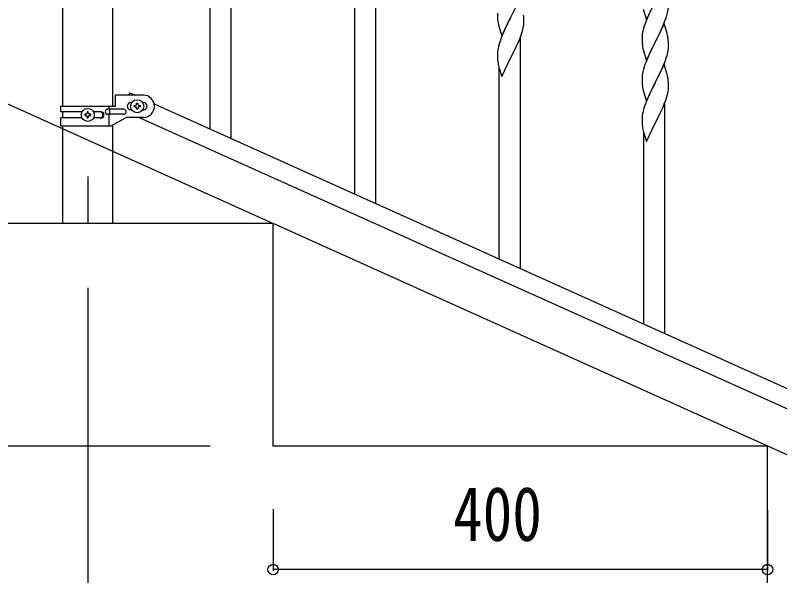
# Model space of a CAD drawing. Units: millimetres, scale not verified. Extents: x -4143 to 4140, y -2900 to 2898.
# Drawn here: x 746 to 1365, y -1877 to -1424 of the extents above; entities that cross this region are included whole.
import ezdxf
from ezdxf.enums import TextEntityAlignment as Align

# ---------------------------------------------------------------- set-up
doc = ezdxf.new("R2010")
doc.units = ezdxf.units.MM
doc.header["$LTSCALE"] = 10
for name, color, linetype in [('0-2_YKK_12', 2, 'Continuous'), ('0-3_YKK_A1', 4, 'Continuous'), ('0-4_YKK_D', 6, 'Continuous')]:
    doc.layers.add(name, color=color, linetype=linetype)
doc.styles.add('ＭＳ ゴシック', font='')
doc.styles.get('ＭＳ ゴシック').set_extended_font_data('MS Gothic')

msp = doc.modelspace()

# ---------------------------------------------------------------- linework, layer by layer
at = {"layer": '0-2_YKK_12'}
msp.add_line((804.89, -1554.38), (804.89, -1592.5), dxfattribs=at)
at = {"layer": '0-3_YKK_A1'}
for p, q in [((784.64, -1497.48), (784.64, -862.5)), ((825.14, -1497.48), (825.14, -862.5)), ((920.89, -1523.46), (920.89, -1336.82)), ((903.89, -1515.81), (903.89, -1361.57)), ((1037.89, -1576.12), (1037.89, -1389.48)), ((1020.89, -1568.47), (1020.89, -1414.22)), ((1154.89, -1628.78), (1154.89, -1442.13)), ((1274.39, -1453), (1274.6, -1451.67)), ((1147.06, -1458.6), (1146.9, -1458.93)), ((1137.89, -1621.12), (1137.89, -1466.88)), ((827.39, -1497.48), (827.39, -1488.48)), ((849.89, -1488.48), (827.39, -1488.48)), ((838.85, -1486.54), (837.97, -1488.48)), ((838.85, -1486.54), (843.16, -1488.48)), ((839.89, -1494.48), (840.52, -1494.48)), ((849.26, -1494.48), (849.89, -1494.48)), ((858.66, -1495.46), (1563.16, -1812.52)), ((1271.89, -1681.43), (1271.89, -1494.79)), ((782.89, -1497.48), (782.89, -1501.98)), ((782.89, -1497.48), (827.39, -1497.48)), ((800.21, -1501.98), (782.89, -1501.98)), ((784.64, -1506.98), (784.64, -1501.98)), ((815.48, -1501.98), (809.56, -1501.98)), ((834.09, -1499.98), (821.01, -1499.98)), ((821.86, -1497.48), (821.86, -1499.98)), ((822.41, -1499.98), (822.41, -1503.98)), ((839.89, -1500.48), (840.52, -1500.48)), ((843.45, -1497.96), (842.49, -1497.96)), ((846.33, -1497), (847.29, -1497)), ((849.26, -1500.48), (849.89, -1500.48)), ((782.89, -1506.98), (782.89, -1513.48)), ((800.22, -1506.98), (782.89, -1506.98)), ((803.45, -1504.01), (802.49, -1504.01)), ((806.33, -1504.97), (807.29, -1504.97)), ((815.48, -1506.98), (809.56, -1506.98)), ((834.09, -1503.98), (821.01, -1503.98)), ((821.86, -1503.98), (821.86, -1513.48)), ((823.76, -1513.48), (835.89, -1506.48)), ((849.89, -1506.48), (835.89, -1506.48)), ((846.61, -1506.48), (1551.12, -1823.55)), ((782.89, -1513.48), (823.76, -1513.48)), ((784.64, -1592.5), (784.64, -1513.48)), ((825.14, -1592.5), (825.14, -1512.69)), ((1264.06, -1511.26), (1263.9, -1511.59)), ((1254.89, -1673.78), (1254.89, -1519.53)), ((825.14, -1592.5), (784.64, -1592.5))]:
    msp.add_line(p, q, dxfattribs=at)
for points in [[(1254.32, -1418.91), (1254.57, -1419.86), (1256.84, -1427.51), (1264.06, -1412.65), (1264.23, -1412.32), (1265.95, -1408.93), (1267.45, -1405.88), (1268.34, -1404.01), (1269.89, -1400.59), (1270.33, -1399.59), (1271.37, -1397.06), (1272.5, -1394.02), (1273.17, -1392.03)], [(1271.29, -1397.79), (1264.06, -1412.65), (1263.54, -1413.67), (1260.9, -1418.96), (1259.79, -1421.29), (1258.67, -1423.71), (1256.96, -1427.73), (1256.17, -1429.76), (1255.45, -1431.77), (1254.66, -1434.25), (1254.14, -1436.18), (1253.83, -1437.57), (1253.59, -1438.93), (1253.43, -1440.22), (1253.37, -1441.05), (1253.34, -1441.85), (1253.36, -1443.71), (1253.39, -1444.72), (1253.44, -1445.66), (1253.52, -1446.83)], [(1154.29, -1410.87), (1147.06, -1425.73), (1146.9, -1426.06), (1144.55, -1430.72), (1142.79, -1434.37), (1142.34, -1435.33), (1141.23, -1437.79), (1139.96, -1440.81), (1139.17, -1442.84), (1138.45, -1444.86), (1137.66, -1447.34), (1137.14, -1449.26), (1136.83, -1450.66), (1136.59, -1452.01), (1136.43, -1453.31), (1136.37, -1454.14), (1136.34, -1454.94), (1136.36, -1456.8), (1136.39, -1457.81), (1136.44, -1458.75), (1136.54, -1460.19), (1136.69, -1461.5)], [(1254.06, -1450.6), (1254.32, -1451.77), (1254.57, -1452.73), (1256.84, -1460.38), (1264.06, -1445.52), (1264.23, -1445.19), (1268.34, -1436.88), (1269.68, -1433.95), (1270.75, -1431.45), (1272.14, -1427.9), (1272.85, -1425.89), (1273.47, -1423.91), (1273.99, -1421.99), (1274.3, -1420.59), (1274.54, -1419.24), (1274.7, -1417.94), (1274.76, -1417.11), (1274.78, -1416.31), (1274.78, -1415.17), (1274.73, -1413.44), (1274.67, -1412.2), (1274.56, -1410.78)], [(1136.34, -1422.07), (1136.36, -1423.93), (1136.39, -1424.94), (1136.44, -1425.88), (1136.54, -1427.32), (1136.69, -1428.63), (1136.83, -1429.62), (1137.01, -1430.58), (1137.11, -1431.05), (1137.32, -1431.99), (1137.57, -1432.94), (1139.84, -1440.59), (1147.06, -1425.73), (1147.23, -1425.4), (1149.16, -1421.6)], [(1157.76, -1430.2), (1157.78, -1429.4), (1157.78, -1428.25), (1157.73, -1426.52), (1157.67, -1425.28), (1157.56, -1423.87)], [(1156.87, -1435.55), (1157.2, -1434.13), (1157.47, -1432.77), (1157.66, -1431.45)], [(1271.29, -1430.66), (1264.06, -1445.52), (1263.72, -1446.19), (1261.11, -1451.38), (1260.01, -1453.68), (1259.34, -1455.12), (1258.23, -1457.58), (1256.56, -1461.61), (1255.99, -1463.13)], [(1274.02, -1440.2), (1273.8, -1439.26), (1273.55, -1438.31), (1271.29, -1430.66)], [(1137.06, -1463.68), (1137.32, -1464.86), (1137.57, -1465.81), (1139.84, -1473.46), (1147.06, -1458.6), (1147.23, -1458.27), (1148.95, -1454.88), (1150.45, -1451.83), (1151.34, -1449.96), (1152.89, -1446.54), (1153.33, -1445.54), (1154.37, -1443.01), (1155.5, -1439.98), (1156.17, -1437.98)], [(1274.78, -1449.18), (1274.78, -1448.04), (1274.73, -1446.31), (1274.67, -1445.07), (1274.56, -1443.65)], [(1253.39, -1473.51), (1253.35, -1474.33), (1253.34, -1474.72), (1253.36, -1476.58), (1253.39, -1477.59), (1253.44, -1478.53), (1253.54, -1479.97), (1253.69, -1481.29), (1253.83, -1482.28), (1254.01, -1483.23), (1254.11, -1483.7), (1254.32, -1484.64), (1254.57, -1485.6), (1256.84, -1493.25), (1264.06, -1478.38), (1264.23, -1478.05), (1266.16, -1474.25), (1267.67, -1471.15), (1268.34, -1469.74), (1269.68, -1466.82), (1270.54, -1464.82), (1271.76, -1461.78), (1272.5, -1459.76), (1273.01, -1458.26), (1273.61, -1456.3), (1273.99, -1454.86)], [(1271.29, -1463.53), (1264.06, -1478.38), (1263.9, -1478.71), (1261.55, -1483.37), (1259.79, -1487.02), (1259.34, -1487.99), (1258.23, -1490.45), (1256.96, -1493.47), (1256.17, -1495.5), (1255.45, -1497.51), (1254.66, -1499.99), (1254.14, -1501.92), (1253.83, -1503.32), (1253.59, -1504.67), (1253.43, -1505.96), (1253.37, -1506.79), (1253.34, -1507.59), (1253.36, -1509.45), (1253.39, -1510.46), (1253.44, -1511.4), (1253.54, -1512.85), (1253.69, -1514.16)], [(1274.02, -1473.07), (1273.68, -1471.65), (1273.49, -1470.93), (1271.29, -1463.53)], [(1254.96, -1466.14), (1254.52, -1467.61), (1254.03, -1469.52), (1253.74, -1470.9), (1253.52, -1472.24)], [(1274.76, -1482.85), (1274.78, -1482.05), (1274.78, -1480.91), (1274.73, -1479.18), (1274.67, -1477.94), (1274.56, -1476.52)], [(1273.87, -1488.2), (1274.2, -1486.79), (1274.47, -1485.42), (1274.66, -1484.11)], [(844.41, -1496.04), (844.41, -1495.08), (845.37, -1495.08), (845.37, -1496.04)], [(1254.06, -1516.34), (1254.32, -1517.51), (1254.57, -1518.47), (1256.84, -1526.12), (1264.06, -1511.26), (1264.23, -1510.93), (1265.95, -1507.54), (1267.45, -1504.48), (1268.34, -1502.61), (1269.89, -1499.19), (1270.33, -1498.19), (1271.37, -1495.66), (1272.5, -1492.63), (1273.17, -1490.63)], [(805.37, -1503.05), (805.37, -1502.09), (804.41, -1502.09), (804.41, -1503.05)], [(842.49, -1497.96), (842.49, -1497), (843.45, -1497)], [(845.37, -1498.92), (845.37, -1499.88), (844.41, -1499.88), (844.41, -1498.92)], [(847.29, -1497), (847.29, -1497.96), (846.33, -1497.96)], [(802.49, -1504.01), (802.49, -1504.97), (803.45, -1504.97)], [(804.41, -1505.93), (804.41, -1506.89), (805.37, -1506.89), (805.37, -1505.93)], [(807.29, -1504.97), (807.29, -1504.01), (806.33, -1504.01)], [(1754.89, -1952.5), (954.89, -1592.5), (554.89, -1592.5)], [(1354.89, -1772.5), (954.89, -1772.5), (954.89, -1592.5)], [(1754.89, -1952.5), (1354.89, -1952.5), (1354.89, -1772.5)]]:
    msp.add_lwpolyline(points, dxfattribs=at)
for centre in [(844.89, -1497.48), (804.89, -1504.49)]:
    msp.add_circle(centre, 5.3, dxfattribs=at)
for centre, radius, start, end in [((1126.34, -1428.2), 31.49, 354.07159, 356.36334), ((1095.77, -1419.26), 63.23, 342.78424, 345.07599), ((1232.55, -1448.91), 42.37, 9.56725, 11.859), ((1293.47, -1443.37), 40.1, 184.93791, 187.22967), ((1229.83, -1448.51), 45, 6.19632, 8.48807), ((1308.24, -1440.26), 55.16, 188.50857, 190.80032), ((1227.82, -1443.93), 47.45, 346.68556, 348.97731), ((1242.67, -1447.66), 32.18, 352.83347, 355.12522), ((1244.51, -1448.66), 30.27, 356.72427, 359.01602), ((1191.29, -1453.34), 55.21, 188.49987, 190.79162), ((1330.59, -1490.38), 79.42, 159.93435, 162.22611), ((1285.33, -1476.12), 32.04, 173.03232, 175.32407), ((1232.55, -1481.77), 42.37, 9.56725, 11.859), ((1229.7, -1481.38), 45.12, 6.17603, 8.46779), ((1243.34, -1480.85), 31.49, 354.07159, 356.36334), ((849.89, -1497.48), 9, 270, 90), ((1212.77, -1471.92), 63.23, 342.78424, 345.07599), ((839.89, -1497.48), 3, 90, 270), ((843.45, -1496.04), 0.96, 270, 0), ((846.33, -1496.04), 0.96, 180, 270), ((849.89, -1497.48), 3, 270, 90), ((814.73, -1504.48), 2.5, 270, 90), ((815.48, -1504.48), 2.5, 270, 90), ((821.01, -1501.98), 2, 90, 270), ((834.09, -1501.98), 2, 270, 90), ((843.45, -1498.92), 0.96, 0, 90), ((846.33, -1498.92), 0.96, 90, 180), ((803.45, -1503.05), 0.96, 270, 0), ((803.45, -1505.93), 0.96, 0, 90), ((806.33, -1503.05), 0.96, 180, 270), ((806.33, -1505.93), 0.96, 90, 180), ((1308.29, -1506), 55.21, 188.49987, 190.79162)]:
    msp.add_arc(centre, radius, start, end, dxfattribs=at)
at = {"layer": '0-4_YKK_D'}
for p, q in [((953.98, -1592.09), (589.37, -1428.02)), ((804.89, -1644.5), (804.89, -2103.5)), ((903.89, -1772.5), (553.89, -1772.5)), ((954.89, -1823.5), (954.89, -1873.5)), ((1354.89, -1824.5), (1354.89, -1873.5)), ((1354.89, -1872.5), (954.89, -1872.5))]:
    msp.add_line(p, q, dxfattribs=at)
for centre in [(954.89, -1872.5), (1354.89, -1872.5)]:
    msp.add_circle(centre, 4.25, dxfattribs=at)

# ---------------------------------------------------------------- texts
at = {"layer": '0-4_YKK_D', "style": 'ＭＳ ゴシック', "width": 0.8}
msp.add_text('400', height=43.99, dxfattribs=at).set_placement((1100.49, -1862.5), align=Align.BOTTOM_LEFT)

doc.saveas('drawing.dxf')
